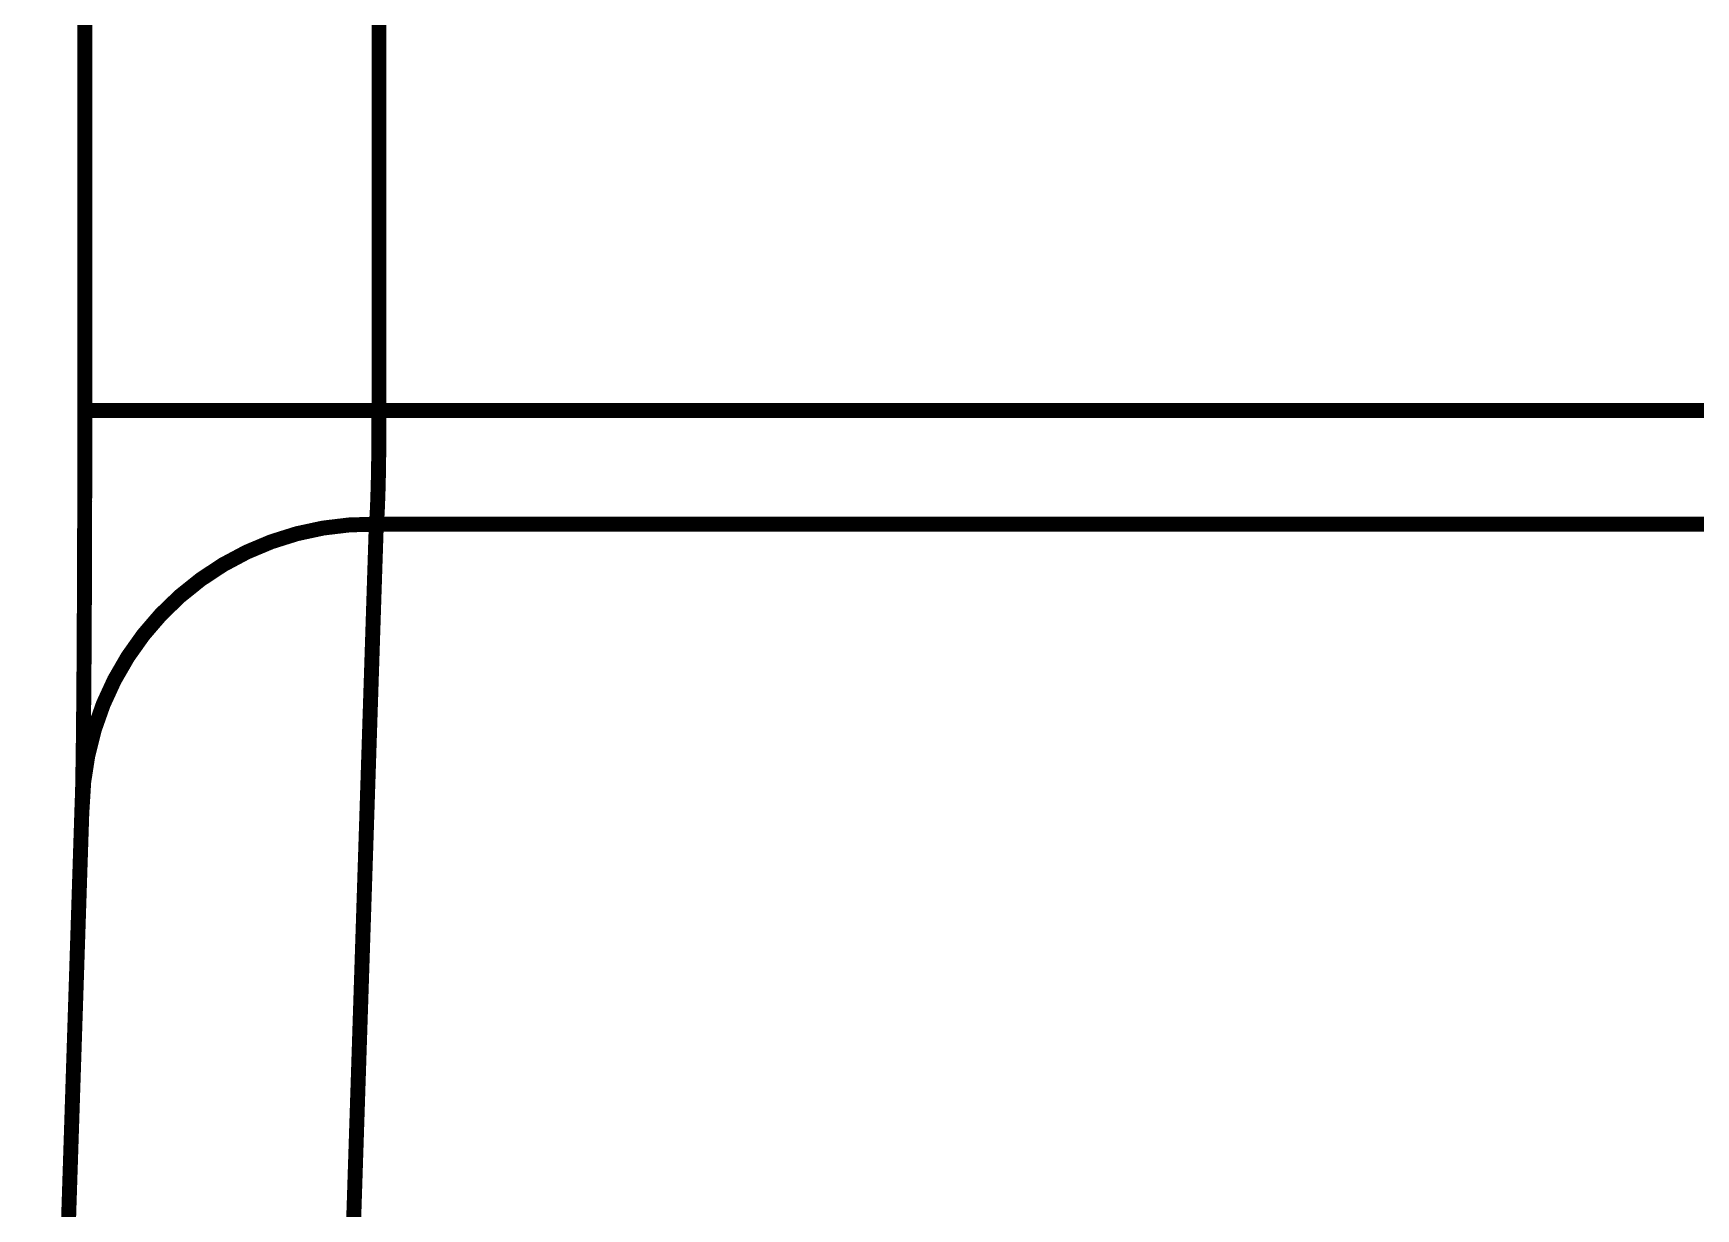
# Model space of a CAD drawing. Header units: inches. Extents: x 0 to 35.2, y -0.7 to 15.9.
# Drawn here: x 22.393 to 22.4487, y 3.4633 to 3.5026 of the extents above; entities that cross this region are included whole.
import ezdxf

# ---------------------------------------------------------------- set-up
doc = ezdxf.new("R2010")
doc.units = ezdxf.units.IN
doc.header["$MEASUREMENT"] = 0
doc.layers.add('Dimensions', color=6, linetype='Continuous')

msp = doc.modelspace()

# ---------------------------------------------------------------- linework, layer by layer
at = {"layer": 'Dimensions', "const_width": 0.0005}
for points in [[(22.404616, 3.489955), (22.404616, 3.589297)], [(22.394773, 3.489955), (22.394773, 3.58536)], [(22.394773, 3.489415), (22.394773, 3.489595)], [(22.394773, 3.489955), (22.395242, 3.489955)], [(22.394773, 3.489775), (22.394773, 3.489955)], [(22.394773, 3.489595), (22.394773, 3.489775)], [(22.395242, 3.489955), (22.396626, 3.489955)], [(22.396626, 3.489955), (22.398804, 3.489955)], [(22.398804, 3.489955), (22.404616, 3.489955)], [(22.404615, 3.489749), (22.404616, 3.489801)], [(22.404615, 3.489698), (22.404615, 3.489749)], [(22.404615, 3.489647), (22.404615, 3.489698)], [(22.404615, 3.489595), (22.404615, 3.489647)], [(22.404615, 3.489544), (22.404615, 3.489595)], [(22.404616, 3.489904), (22.404616, 3.489955)], [(22.404616, 3.489955), (23.414922, 3.489955)], [(22.404616, 3.489852), (22.404616, 3.489904)], [(22.404616, 3.489801), (22.404616, 3.489852)], [(22.394773, 3.489234), (22.394773, 3.489415)], [(22.394773, 3.489054), (22.394773, 3.489234)], [(22.394773, 3.488874), (22.394773, 3.489054)], [(22.404612, 3.489036), (22.404613, 3.489086)], [(22.404612, 3.488986), (22.404612, 3.489036)], [(22.404613, 3.489187), (22.404614, 3.489238)], [(22.404613, 3.489137), (22.404613, 3.489187)], [(22.404613, 3.489086), (22.404613, 3.489137)], [(22.404614, 3.48939), (22.404615, 3.489442)], [(22.404614, 3.48934), (22.404614, 3.48939)], [(22.404614, 3.489289), (22.404614, 3.48934)], [(22.404614, 3.489238), (22.404614, 3.489289)], [(22.404615, 3.489493), (22.404615, 3.489544)], [(22.404615, 3.489442), (22.404615, 3.489493)], [(22.394773, 3.488695), (22.394773, 3.488874)], [(22.394773, 3.488515), (22.394773, 3.488695)], [(22.394773, 3.488336), (22.394773, 3.488515)], [(22.404606, 3.488449), (22.404607, 3.488497)], [(22.404607, 3.488497), (22.404608, 3.488545)], [(22.404608, 3.488593), (22.404609, 3.488641)], [(22.404608, 3.488545), (22.404608, 3.488593)], [(22.404609, 3.48869), (22.40461, 3.488739)], [(22.404609, 3.488641), (22.404609, 3.48869)], [(22.40461, 3.488788), (22.404611, 3.488837)], [(22.40461, 3.488739), (22.40461, 3.488788)], [(22.404611, 3.488887), (22.404612, 3.488936)], [(22.404611, 3.488837), (22.404611, 3.488887)], [(22.404612, 3.488936), (22.404612, 3.488986)], [(22.394772, 3.488157), (22.394773, 3.488336)], [(22.394772, 3.487978), (22.394772, 3.488157)], [(22.394772, 3.4878), (22.394772, 3.487978)], [(22.404598, 3.487898), (22.404599, 3.487942)], [(22.404599, 3.487942), (22.404599, 3.487987)], [(22.4046, 3.488032), (22.404601, 3.488077)], [(22.404599, 3.487987), (22.4046, 3.488032)], [(22.404601, 3.488077), (22.404602, 3.488122)], [(22.404602, 3.488122), (22.404603, 3.488168)], [(22.404603, 3.488214), (22.404604, 3.48826)], [(22.404603, 3.488168), (22.404603, 3.488214)], [(22.404604, 3.48826), (22.404605, 3.488307)], [(22.404605, 3.488354), (22.404606, 3.488401)], [(22.404605, 3.488307), (22.404605, 3.488354)], [(22.404606, 3.488401), (22.404606, 3.488449)], [(22.394771, 3.487267), (22.394772, 3.487444)], [(22.394772, 3.487622), (22.394772, 3.4878)], [(22.394772, 3.487444), (22.394772, 3.487622)], [(22.404586, 3.48736), (22.404587, 3.487399)], [(22.404587, 3.487399), (22.404588, 3.487438)], [(22.404588, 3.487438), (22.404589, 3.487478)], [(22.404589, 3.487478), (22.40459, 3.487518)], [(22.40459, 3.487518), (22.404591, 3.487559)], [(22.404591, 3.487559), (22.404592, 3.4876)], [(22.404592, 3.4876), (22.404593, 3.487641)], [(22.404593, 3.487641), (22.404594, 3.487683)], [(22.404595, 3.487725), (22.404595, 3.487768)], [(22.404594, 3.487683), (22.404595, 3.487725)], [(22.404595, 3.487768), (22.404596, 3.487811)], [(22.404596, 3.487811), (22.404597, 3.487855)], [(22.404597, 3.487855), (22.404598, 3.487898)], [(22.39477, 3.486914), (22.394771, 3.48709)], [(22.39477, 3.486739), (22.39477, 3.486914)], [(22.394771, 3.48709), (22.394771, 3.487267)], [(22.404567, 3.486801), (22.404569, 3.486832)], [(22.404569, 3.486832), (22.40457, 3.486864)], [(22.40457, 3.486864), (22.404571, 3.486896)], [(22.404571, 3.486896), (22.404572, 3.486928)], [(22.404572, 3.486928), (22.404574, 3.486962)], [(22.404574, 3.486962), (22.404575, 3.486995)], [(22.404575, 3.486995), (22.404576, 3.48703)], [(22.404576, 3.48703), (22.404577, 3.487064)], [(22.404577, 3.487064), (22.404578, 3.4871)], [(22.404578, 3.4871), (22.404579, 3.487135)], [(22.404579, 3.487135), (22.40458, 3.487172)], [(22.40458, 3.487172), (22.404581, 3.487208)], [(22.404581, 3.487208), (22.404583, 3.487245)], [(22.404583, 3.487245), (22.404584, 3.487283)], [(22.404584, 3.487283), (22.404585, 3.487321)], [(22.404585, 3.487321), (22.404586, 3.48736)], [(22.394769, 3.486389), (22.39477, 3.486564)], [(22.394769, 3.486215), (22.394769, 3.486389)], [(22.39477, 3.486564), (22.39477, 3.486739)], [(22.404536, 3.486244), (22.404537, 3.486262)], [(22.404537, 3.486262), (22.404539, 3.48628)], [(22.404539, 3.48628), (22.40454, 3.486299)], [(22.40454, 3.486299), (22.404541, 3.486318)], [(22.404541, 3.486318), (22.404543, 3.486338)], [(22.404543, 3.486338), (22.404544, 3.486359)], [(22.404544, 3.486359), (22.404546, 3.48638)], [(22.404546, 3.48638), (22.404547, 3.486402)], [(22.404547, 3.486402), (22.404549, 3.486424)], [(22.404549, 3.486424), (22.40455, 3.486448)], [(22.40455, 3.486448), (22.404551, 3.486471)], [(22.404551, 3.486471), (22.404553, 3.486496)], [(22.404553, 3.486496), (22.404554, 3.48652)], [(22.404554, 3.48652), (22.404556, 3.486546)], [(22.404556, 3.486546), (22.404557, 3.486572)], [(22.404557, 3.486572), (22.404558, 3.486599)], [(22.404558, 3.486599), (22.40456, 3.486626)], [(22.40456, 3.486626), (22.404561, 3.486654)], [(22.404561, 3.486654), (22.404562, 3.486682)], [(22.404562, 3.486682), (22.404563, 3.486711)], [(22.404563, 3.486711), (22.404565, 3.48674)], [(22.404565, 3.48674), (22.404566, 3.48677)], [(22.404566, 3.48677), (22.404567, 3.486801)], [(22.394768, 3.485869), (22.394769, 3.486042)], [(22.394768, 3.485697), (22.394768, 3.485869)], [(22.394769, 3.486042), (22.394769, 3.486215)], [(22.4031, 3.442355), (22.404526, 3.486153)], [(22.404526, 3.486153), (22.404528, 3.486166)], [(22.404526, 3.486153), (23.414922, 3.486153)], [(22.404528, 3.486166), (22.40453, 3.486181)], [(22.40453, 3.486181), (22.404531, 3.486196)], [(22.404531, 3.486196), (22.404533, 3.486211)], [(22.404533, 3.486211), (22.404534, 3.486227)], [(22.404534, 3.486227), (22.404536, 3.486244)], [(22.394765, 3.485017), (22.394766, 3.485186)], [(22.394766, 3.485186), (22.394767, 3.485356)], [(22.394767, 3.485526), (22.394768, 3.485697)], [(22.394767, 3.485356), (22.394767, 3.485526)], [(22.394764, 3.484682), (22.394765, 3.484849)], [(22.394764, 3.484516), (22.394764, 3.484682)], [(22.394765, 3.484849), (22.394765, 3.485017)], [(22.394762, 3.484186), (22.394763, 3.484351)], [(22.394762, 3.484023), (22.394762, 3.484186)], [(22.394763, 3.484351), (22.394764, 3.484516)], [(22.394759, 3.48338), (22.39476, 3.48354)], [(22.39476, 3.4837), (22.394761, 3.483861)], [(22.39476, 3.48354), (22.39476, 3.4837)], [(22.394761, 3.483861), (22.394762, 3.484023)], [(22.394757, 3.483066), (22.394758, 3.483223)], [(22.394757, 3.48291), (22.394757, 3.483066)], [(22.394758, 3.483223), (22.394759, 3.48338)], [(22.394753, 3.4823), (22.394754, 3.482451)], [(22.394754, 3.482451), (22.394755, 3.482603)], [(22.394755, 3.482603), (22.394756, 3.482756)], [(22.394756, 3.482756), (22.394757, 3.48291)], [(22.394751, 3.481856), (22.394752, 3.482003)], [(22.39475, 3.481711), (22.394751, 3.481856)], [(22.394752, 3.482151), (22.394753, 3.4823)], [(22.394752, 3.482003), (22.394752, 3.482151)], [(22.394746, 3.481144), (22.394747, 3.481284)], [(22.394747, 3.481284), (22.394748, 3.481425)], [(22.394748, 3.481425), (22.394749, 3.481567)], [(22.394749, 3.481567), (22.39475, 3.481711)], [(22.394742, 3.480602), (22.394743, 3.480735)], [(22.394743, 3.480735), (22.394744, 3.48087)], [(22.394744, 3.48087), (22.394745, 3.481006)], [(22.394745, 3.481006), (22.394746, 3.481144)], [(22.394737, 3.480085), (22.394738, 3.480212)], [(22.394738, 3.480212), (22.394739, 3.48034)], [(22.394739, 3.48034), (22.394741, 3.48047)], [(22.394741, 3.48047), (22.394742, 3.480602)], [(22.394731, 3.479477), (22.394733, 3.479595)], [(22.394733, 3.479595), (22.394734, 3.479715)], [(22.394734, 3.479715), (22.394735, 3.479837)], [(22.394735, 3.479837), (22.394736, 3.47996)], [(22.394736, 3.47996), (22.394737, 3.480085)], [(22.394727, 3.479023), (22.394728, 3.479134)], [(22.394728, 3.479134), (22.394729, 3.479247)], [(22.394729, 3.479247), (22.39473, 3.479361)], [(22.39473, 3.479361), (22.394731, 3.479477)], [(22.394719, 3.478399), (22.39472, 3.478498)], [(22.39472, 3.478498), (22.394721, 3.478599)], [(22.394721, 3.478599), (22.394723, 3.478702)], [(22.394723, 3.478702), (22.394724, 3.478808)], [(22.394724, 3.478808), (22.394725, 3.478915)], [(22.394725, 3.478915), (22.394727, 3.479023)], [(22.394711, 3.477846), (22.394712, 3.477933)], [(22.394712, 3.477933), (22.394713, 3.478022)], [(22.394713, 3.478022), (22.394715, 3.478113)], [(22.394715, 3.478113), (22.394716, 3.478207)], [(22.394716, 3.478207), (22.394717, 3.478302)], [(22.394717, 3.478302), (22.394719, 3.478399)], [(22.394701, 3.477295), (22.394702, 3.477367)], [(22.394702, 3.477367), (22.394704, 3.477442)], [(22.394704, 3.477442), (22.394705, 3.477518)], [(22.394705, 3.477518), (22.394706, 3.477597)], [(22.394706, 3.477597), (22.394708, 3.477678)], [(22.394708, 3.477678), (22.394709, 3.477761)], [(22.394709, 3.477761), (22.394711, 3.477846)], [(22.3933, 3.434301), (22.394689, 3.476966)], [(22.394689, 3.476796), (22.39469, 3.47685)], [(22.39469, 3.47685), (22.394692, 3.476907)], [(22.394692, 3.476907), (22.394693, 3.476966)], [(22.394693, 3.476966), (22.394695, 3.477028)], [(22.394695, 3.477028), (22.394696, 3.477091)], [(22.394696, 3.477091), (22.394698, 3.477157)], [(22.394698, 3.477157), (22.394699, 3.477225)], [(22.394699, 3.477225), (22.394701, 3.477295)], [(22.394684, 3.476645), (22.394686, 3.476693)], [(22.394686, 3.476693), (22.394687, 3.476743)], [(22.394687, 3.476743), (22.394689, 3.476796)]]:
    msp.add_lwpolyline(points, dxfattribs=at)
at = {"layer": 'Dimensions', "const_width": 0.00025}
for points in [[(22.394648, 3.489955, 1), (22.394899, 3.489955, 1)], [(22.394648, 3.489955, 1), (22.394899, 3.489955, 1)], [(22.394648, 3.489955, 1), (22.394899, 3.489955, 1)], [(22.394648, 3.489775, 1), (22.394899, 3.489775, 1)], [(22.394648, 3.489775, 1), (22.394899, 3.489775, 1)], [(22.394648, 3.489595, 1), (22.394899, 3.489595, 1)], [(22.394648, 3.489595, 1), (22.394899, 3.489595, 1)], [(22.395117, 3.489955, 1), (22.395367, 3.489955, 1)], [(22.395117, 3.489955, 1), (22.395367, 3.489955, 1)], [(22.396501, 3.489955, 1), (22.396751, 3.489955, 1)], [(22.396501, 3.489955, 1), (22.396751, 3.489955, 1)], [(22.398679, 3.489955, 1), (22.398929, 3.489955, 1)], [(22.398679, 3.489955, 1), (22.398929, 3.489955, 1)], [(22.40449, 3.489698, 1), (22.40474, 3.489698, 1)], [(22.40449, 3.489698, 1), (22.40474, 3.489698, 1)], [(22.40449, 3.489647, 1), (22.40474, 3.489647, 1)], [(22.40449, 3.489647, 1), (22.40474, 3.489647, 1)], [(22.40449, 3.489595, 1), (22.40474, 3.489595, 1)], [(22.40449, 3.489595, 1), (22.40474, 3.489595, 1)], [(22.404491, 3.489955, 1), (22.404741, 3.489955, 1)], [(22.404491, 3.489955, 1), (22.404741, 3.489955, 1)], [(22.404491, 3.489955, 1), (22.404741, 3.489955, 1)], [(22.404491, 3.489955, 1), (22.404741, 3.489955, 1)], [(22.404491, 3.489904, 1), (22.404741, 3.489904, 1)], [(22.404491, 3.489904, 1), (22.404741, 3.489904, 1)], [(22.404491, 3.489852, 1), (22.404741, 3.489852, 1)], [(22.404491, 3.489852, 1), (22.404741, 3.489852, 1)], [(22.404491, 3.489801, 1), (22.404741, 3.489801, 1)], [(22.404491, 3.489801, 1), (22.404741, 3.489801, 1)], [(22.404491, 3.489749, 1), (22.40474, 3.489749, 1)], [(22.404491, 3.489749, 1), (22.40474, 3.489749, 1)], [(22.394648, 3.489415, 1), (22.394898, 3.489415, 1)], [(22.394648, 3.489415, 1), (22.394898, 3.489415, 1)], [(22.394648, 3.489234, 1), (22.394898, 3.489234, 1)], [(22.394648, 3.489234, 1), (22.394898, 3.489234, 1)], [(22.394648, 3.489054, 1), (22.394898, 3.489054, 1)], [(22.394648, 3.489054, 1), (22.394898, 3.489054, 1)], [(22.404487, 3.489036, 1), (22.404737, 3.489036, 1)], [(22.404487, 3.489036, 1), (22.404737, 3.489036, 1)], [(22.404488, 3.489187, 1), (22.404738, 3.489187, 1)], [(22.404488, 3.489187, 1), (22.404738, 3.489187, 1)], [(22.404488, 3.489137, 1), (22.404738, 3.489137, 1)], [(22.404488, 3.489137, 1), (22.404738, 3.489137, 1)], [(22.404488, 3.489086, 1), (22.404738, 3.489086, 1)], [(22.404488, 3.489086, 1), (22.404738, 3.489086, 1)], [(22.404489, 3.48939, 1), (22.404739, 3.48939, 1)], [(22.404489, 3.48939, 1), (22.404739, 3.48939, 1)], [(22.404489, 3.48934, 1), (22.404739, 3.48934, 1)], [(22.404489, 3.48934, 1), (22.404739, 3.48934, 1)], [(22.404489, 3.489289, 1), (22.404739, 3.489289, 1)], [(22.404489, 3.489289, 1), (22.404739, 3.489289, 1)], [(22.404489, 3.489238, 1), (22.404739, 3.489238, 1)], [(22.404489, 3.489238, 1), (22.404739, 3.489238, 1)], [(22.40449, 3.489544, 1), (22.40474, 3.489544, 1)], [(22.40449, 3.489544, 1), (22.40474, 3.489544, 1)], [(22.40449, 3.489493, 1), (22.40474, 3.489493, 1)], [(22.40449, 3.489493, 1), (22.40474, 3.489493, 1)], [(22.40449, 3.489442, 1), (22.40474, 3.489442, 1)], [(22.40449, 3.489442, 1), (22.40474, 3.489442, 1)], [(22.394648, 3.488874, 1), (22.394898, 3.488874, 1)], [(22.394648, 3.488874, 1), (22.394898, 3.488874, 1)], [(22.394648, 3.488695, 1), (22.394898, 3.488695, 1)], [(22.394648, 3.488695, 1), (22.394898, 3.488695, 1)], [(22.394648, 3.488515, 1), (22.394898, 3.488515, 1)], [(22.394648, 3.488515, 1), (22.394898, 3.488515, 1)], [(22.404482, 3.488497, 1), (22.404732, 3.488497, 1)], [(22.404482, 3.488497, 1), (22.404732, 3.488497, 1)], [(22.404483, 3.488593, 1), (22.404733, 3.488593, 1)], [(22.404483, 3.488593, 1), (22.404733, 3.488593, 1)], [(22.404483, 3.488545, 1), (22.404733, 3.488545, 1)], [(22.404483, 3.488545, 1), (22.404733, 3.488545, 1)], [(22.404484, 3.48869, 1), (22.404734, 3.48869, 1)], [(22.404484, 3.48869, 1), (22.404734, 3.48869, 1)], [(22.404484, 3.488641, 1), (22.404734, 3.488641, 1)], [(22.404484, 3.488641, 1), (22.404734, 3.488641, 1)], [(22.404485, 3.488788, 1), (22.404735, 3.488788, 1)], [(22.404485, 3.488788, 1), (22.404735, 3.488788, 1)], [(22.404485, 3.488739, 1), (22.404735, 3.488739, 1)], [(22.404485, 3.488739, 1), (22.404735, 3.488739, 1)], [(22.404486, 3.488887, 1), (22.404736, 3.488887, 1)], [(22.404486, 3.488887, 1), (22.404736, 3.488887, 1)], [(22.404486, 3.488837, 1), (22.404736, 3.488837, 1)], [(22.404486, 3.488837, 1), (22.404736, 3.488837, 1)], [(22.404487, 3.488986, 1), (22.404737, 3.488986, 1)], [(22.404487, 3.488986, 1), (22.404737, 3.488986, 1)], [(22.404487, 3.488936, 1), (22.404737, 3.488936, 1)], [(22.404487, 3.488936, 1), (22.404737, 3.488936, 1)], [(22.394647, 3.487978, 1), (22.394897, 3.487978, 1)], [(22.394647, 3.487978, 1), (22.394897, 3.487978, 1)], [(22.394648, 3.488336, 1), (22.394898, 3.488336, 1)], [(22.394648, 3.488336, 1), (22.394898, 3.488336, 1)], [(22.394648, 3.488157, 1), (22.394897, 3.488157, 1)], [(22.394648, 3.488157, 1), (22.394897, 3.488157, 1)], [(22.404474, 3.487942, 1), (22.404724, 3.487942, 1)], [(22.404474, 3.487942, 1), (22.404724, 3.487942, 1)], [(22.404475, 3.488032, 1), (22.404725, 3.488032, 1)], [(22.404475, 3.488032, 1), (22.404725, 3.488032, 1)], [(22.404474, 3.487987, 1), (22.404725, 3.487987, 1)], [(22.404474, 3.487987, 1), (22.404725, 3.487987, 1)], [(22.404476, 3.488077, 1), (22.404726, 3.488077, 1)], [(22.404476, 3.488077, 1), (22.404726, 3.488077, 1)], [(22.404477, 3.488122, 1), (22.404727, 3.488122, 1)], [(22.404477, 3.488122, 1), (22.404727, 3.488122, 1)], [(22.404478, 3.488214, 1), (22.404728, 3.488214, 1)], [(22.404478, 3.488214, 1), (22.404728, 3.488214, 1)], [(22.404478, 3.488168, 1), (22.404728, 3.488168, 1)], [(22.404478, 3.488168, 1), (22.404728, 3.488168, 1)], [(22.404479, 3.48826, 1), (22.404729, 3.48826, 1)], [(22.404479, 3.48826, 1), (22.404729, 3.48826, 1)], [(22.40448, 3.488354, 1), (22.40473, 3.488354, 1)], [(22.40448, 3.488354, 1), (22.40473, 3.488354, 1)], [(22.40448, 3.488307, 1), (22.40473, 3.488307, 1)], [(22.40448, 3.488307, 1), (22.40473, 3.488307, 1)], [(22.404481, 3.488449, 1), (22.404732, 3.488449, 1)], [(22.404481, 3.488449, 1), (22.404732, 3.488449, 1)], [(22.404481, 3.488401, 1), (22.404731, 3.488401, 1)], [(22.404481, 3.488401, 1), (22.404731, 3.488401, 1)], [(22.394647, 3.4878, 1), (22.394897, 3.4878, 1)], [(22.394647, 3.4878, 1), (22.394897, 3.4878, 1)], [(22.394647, 3.487622, 1), (22.394897, 3.487622, 1)], [(22.394647, 3.487622, 1), (22.394897, 3.487622, 1)], [(22.394647, 3.487444, 1), (22.394897, 3.487444, 1)], [(22.394647, 3.487444, 1), (22.394897, 3.487444, 1)], [(22.404462, 3.487399, 1), (22.404712, 3.487399, 1)], [(22.404462, 3.487399, 1), (22.404712, 3.487399, 1)], [(22.404463, 3.487438, 1), (22.404713, 3.487438, 1)], [(22.404463, 3.487438, 1), (22.404713, 3.487438, 1)], [(22.404464, 3.487478, 1), (22.404714, 3.487478, 1)], [(22.404464, 3.487478, 1), (22.404714, 3.487478, 1)], [(22.404465, 3.487518, 1), (22.404715, 3.487518, 1)], [(22.404465, 3.487518, 1), (22.404715, 3.487518, 1)], [(22.404466, 3.487559, 1), (22.404716, 3.487559, 1)], [(22.404466, 3.487559, 1), (22.404716, 3.487559, 1)], [(22.404467, 3.4876, 1), (22.404717, 3.4876, 1)], [(22.404467, 3.4876, 1), (22.404717, 3.4876, 1)], [(22.404468, 3.487641, 1), (22.404718, 3.487641, 1)], [(22.404468, 3.487641, 1), (22.404718, 3.487641, 1)], [(22.404469, 3.487683, 1), (22.404719, 3.487683, 1)], [(22.404469, 3.487683, 1), (22.404719, 3.487683, 1)], [(22.40447, 3.487768, 1), (22.40472, 3.487768, 1)], [(22.40447, 3.487768, 1), (22.40472, 3.487768, 1)], [(22.40447, 3.487725, 1), (22.404719, 3.487725, 1)], [(22.40447, 3.487725, 1), (22.404719, 3.487725, 1)], [(22.404471, 3.487811, 1), (22.404721, 3.487811, 1)], [(22.404471, 3.487811, 1), (22.404721, 3.487811, 1)], [(22.404472, 3.487855, 1), (22.404722, 3.487855, 1)], [(22.404472, 3.487855, 1), (22.404722, 3.487855, 1)], [(22.404473, 3.487898, 1), (22.404723, 3.487898, 1)], [(22.404473, 3.487898, 1), (22.404723, 3.487898, 1)], [(22.394645, 3.486914, 1), (22.394896, 3.486914, 1)], [(22.394645, 3.486914, 1), (22.394896, 3.486914, 1)], [(22.394646, 3.487267, 1), (22.394896, 3.487267, 1)], [(22.394646, 3.487267, 1), (22.394896, 3.487267, 1)], [(22.394646, 3.48709, 1), (22.394896, 3.48709, 1)], [(22.394646, 3.48709, 1), (22.394896, 3.48709, 1)], [(22.404444, 3.486832, 1), (22.404694, 3.486832, 1)], [(22.404444, 3.486832, 1), (22.404694, 3.486832, 1)], [(22.404445, 3.486864, 1), (22.404695, 3.486864, 1)], [(22.404445, 3.486864, 1), (22.404695, 3.486864, 1)], [(22.404446, 3.486896, 1), (22.404696, 3.486896, 1)], [(22.404446, 3.486896, 1), (22.404696, 3.486896, 1)], [(22.404447, 3.486928, 1), (22.404697, 3.486928, 1)], [(22.404447, 3.486928, 1), (22.404697, 3.486928, 1)], [(22.404449, 3.486962, 1), (22.404698, 3.486962, 1)], [(22.404449, 3.486962, 1), (22.404698, 3.486962, 1)], [(22.40445, 3.486995, 1), (22.4047, 3.486995, 1)], [(22.40445, 3.486995, 1), (22.4047, 3.486995, 1)], [(22.404451, 3.48703, 1), (22.404701, 3.48703, 1)], [(22.404451, 3.48703, 1), (22.404701, 3.48703, 1)], [(22.404452, 3.487064, 1), (22.404702, 3.487064, 1)], [(22.404452, 3.487064, 1), (22.404702, 3.487064, 1)], [(22.404453, 3.4871, 1), (22.404703, 3.4871, 1)], [(22.404453, 3.4871, 1), (22.404703, 3.4871, 1)], [(22.404454, 3.487135, 1), (22.404704, 3.487135, 1)], [(22.404454, 3.487135, 1), (22.404704, 3.487135, 1)], [(22.404455, 3.487172, 1), (22.404705, 3.487172, 1)], [(22.404455, 3.487172, 1), (22.404705, 3.487172, 1)], [(22.404456, 3.487208, 1), (22.404706, 3.487208, 1)], [(22.404456, 3.487208, 1), (22.404706, 3.487208, 1)], [(22.404458, 3.487245, 1), (22.404708, 3.487245, 1)], [(22.404458, 3.487245, 1), (22.404708, 3.487245, 1)], [(22.404459, 3.487283, 1), (22.404709, 3.487283, 1)], [(22.404459, 3.487283, 1), (22.404709, 3.487283, 1)], [(22.40446, 3.487321, 1), (22.40471, 3.487321, 1)], [(22.40446, 3.487321, 1), (22.40471, 3.487321, 1)], [(22.404461, 3.48736, 1), (22.404711, 3.48736, 1)], [(22.404461, 3.48736, 1), (22.404711, 3.48736, 1)], [(22.394644, 3.486389, 1), (22.394894, 3.486389, 1)], [(22.394644, 3.486389, 1), (22.394894, 3.486389, 1)], [(22.394645, 3.486739, 1), (22.394895, 3.486739, 1)], [(22.394645, 3.486739, 1), (22.394895, 3.486739, 1)], [(22.394645, 3.486564, 1), (22.394895, 3.486564, 1)], [(22.394645, 3.486564, 1), (22.394895, 3.486564, 1)], [(22.404412, 3.486262, 1), (22.404662, 3.486262, 1)], [(22.404412, 3.486262, 1), (22.404662, 3.486262, 1)], [(22.404414, 3.48628, 1), (22.404664, 3.48628, 1)], [(22.404414, 3.48628, 1), (22.404664, 3.48628, 1)], [(22.404415, 3.486299, 1), (22.404665, 3.486299, 1)], [(22.404415, 3.486299, 1), (22.404665, 3.486299, 1)], [(22.404416, 3.486318, 1), (22.404666, 3.486318, 1)], [(22.404416, 3.486318, 1), (22.404666, 3.486318, 1)], [(22.404418, 3.486338, 1), (22.404668, 3.486338, 1)], [(22.404418, 3.486338, 1), (22.404668, 3.486338, 1)], [(22.404419, 3.486359, 1), (22.404669, 3.486359, 1)], [(22.404419, 3.486359, 1), (22.404669, 3.486359, 1)], [(22.404421, 3.48638, 1), (22.404671, 3.48638, 1)], [(22.404421, 3.48638, 1), (22.404671, 3.48638, 1)], [(22.404422, 3.486402, 1), (22.404672, 3.486402, 1)], [(22.404422, 3.486402, 1), (22.404672, 3.486402, 1)], [(22.404424, 3.486424, 1), (22.404674, 3.486424, 1)], [(22.404424, 3.486424, 1), (22.404674, 3.486424, 1)], [(22.404425, 3.486448, 1), (22.404675, 3.486448, 1)], [(22.404425, 3.486448, 1), (22.404675, 3.486448, 1)], [(22.404426, 3.486471, 1), (22.404676, 3.486471, 1)], [(22.404426, 3.486471, 1), (22.404676, 3.486471, 1)], [(22.404428, 3.486496, 1), (22.404678, 3.486496, 1)], [(22.404428, 3.486496, 1), (22.404678, 3.486496, 1)], [(22.404429, 3.48652, 1), (22.404679, 3.48652, 1)], [(22.404429, 3.48652, 1), (22.404679, 3.48652, 1)], [(22.404431, 3.486546, 1), (22.404681, 3.486546, 1)], [(22.404431, 3.486546, 1), (22.404681, 3.486546, 1)], [(22.404432, 3.486572, 1), (22.404682, 3.486572, 1)], [(22.404432, 3.486572, 1), (22.404682, 3.486572, 1)], [(22.404433, 3.486599, 1), (22.404683, 3.486599, 1)], [(22.404433, 3.486599, 1), (22.404683, 3.486599, 1)], [(22.404435, 3.486626, 1), (22.404685, 3.486626, 1)], [(22.404435, 3.486626, 1), (22.404685, 3.486626, 1)], [(22.404436, 3.486654, 1), (22.404686, 3.486654, 1)], [(22.404436, 3.486654, 1), (22.404686, 3.486654, 1)], [(22.404437, 3.486682, 1), (22.404687, 3.486682, 1)], [(22.404437, 3.486682, 1), (22.404687, 3.486682, 1)], [(22.404439, 3.486711, 1), (22.404688, 3.486711, 1)], [(22.404439, 3.486711, 1), (22.404688, 3.486711, 1)], [(22.40444, 3.48674, 1), (22.40469, 3.48674, 1)], [(22.40444, 3.48674, 1), (22.40469, 3.48674, 1)], [(22.404441, 3.48677, 1), (22.404691, 3.48677, 1)], [(22.404441, 3.48677, 1), (22.404691, 3.48677, 1)], [(22.404442, 3.486801, 1), (22.404692, 3.486801, 1)], [(22.404442, 3.486801, 1), (22.404692, 3.486801, 1)], [(22.394643, 3.485869, 1), (22.394893, 3.485869, 1)], [(22.394643, 3.485869, 1), (22.394893, 3.485869, 1)], [(22.394644, 3.486215, 1), (22.394894, 3.486215, 1)], [(22.394644, 3.486215, 1), (22.394894, 3.486215, 1)], [(22.394644, 3.486042, 1), (22.394894, 3.486042, 1)], [(22.394644, 3.486042, 1), (22.394894, 3.486042, 1)], [(22.404401, 3.486153, 1), (22.404651, 3.486153, 1)], [(22.404401, 3.486153, 1), (22.404651, 3.486153, 1)], [(22.404401, 3.486153, 1), (22.404651, 3.486153, 1)], [(22.404401, 3.486153, 1), (22.404651, 3.486153, 1)], [(22.404403, 3.486166, 1), (22.404653, 3.486166, 1)], [(22.404403, 3.486166, 1), (22.404653, 3.486166, 1)], [(22.404405, 3.486181, 1), (22.404655, 3.486181, 1)], [(22.404405, 3.486181, 1), (22.404655, 3.486181, 1)], [(22.404406, 3.486196, 1), (22.404656, 3.486196, 1)], [(22.404406, 3.486196, 1), (22.404656, 3.486196, 1)], [(22.404408, 3.486211, 1), (22.404658, 3.486211, 1)], [(22.404408, 3.486211, 1), (22.404658, 3.486211, 1)], [(22.404409, 3.486227, 1), (22.404659, 3.486227, 1)], [(22.404409, 3.486227, 1), (22.404659, 3.486227, 1)], [(22.404411, 3.486244, 1), (22.40466, 3.486244, 1)], [(22.404411, 3.486244, 1), (22.40466, 3.486244, 1)], [(22.394641, 3.485186, 1), (22.394891, 3.485186, 1)], [(22.394641, 3.485186, 1), (22.394891, 3.485186, 1)], [(22.394642, 3.485526, 1), (22.394892, 3.485526, 1)], [(22.394642, 3.485526, 1), (22.394892, 3.485526, 1)], [(22.394642, 3.485356, 1), (22.394892, 3.485356, 1)], [(22.394642, 3.485356, 1), (22.394892, 3.485356, 1)], [(22.394643, 3.485697, 1), (22.394893, 3.485697, 1)], [(22.394643, 3.485697, 1), (22.394893, 3.485697, 1)], [(22.394639, 3.484682, 1), (22.394889, 3.484682, 1)], [(22.394639, 3.484682, 1), (22.394889, 3.484682, 1)], [(22.39464, 3.484849, 1), (22.39489, 3.484849, 1)], [(22.39464, 3.484849, 1), (22.39489, 3.484849, 1)], [(22.394641, 3.485017, 1), (22.39489, 3.485017, 1)], [(22.394641, 3.485017, 1), (22.39489, 3.485017, 1)], [(22.394638, 3.484186, 1), (22.394887, 3.484186, 1)], [(22.394638, 3.484186, 1), (22.394887, 3.484186, 1)], [(22.394638, 3.484351, 1), (22.394888, 3.484351, 1)], [(22.394638, 3.484351, 1), (22.394888, 3.484351, 1)], [(22.394639, 3.484516, 1), (22.394889, 3.484516, 1)], [(22.394639, 3.484516, 1), (22.394889, 3.484516, 1)], [(22.394635, 3.4837, 1), (22.394885, 3.4837, 1)], [(22.394635, 3.4837, 1), (22.394885, 3.4837, 1)], [(22.394635, 3.48354, 1), (22.394885, 3.48354, 1)], [(22.394635, 3.48354, 1), (22.394885, 3.48354, 1)], [(22.394636, 3.483861, 1), (22.394886, 3.483861, 1)], [(22.394636, 3.483861, 1), (22.394886, 3.483861, 1)], [(22.394637, 3.484023, 1), (22.394887, 3.484023, 1)], [(22.394637, 3.484023, 1), (22.394887, 3.484023, 1)], [(22.394632, 3.483066, 1), (22.394882, 3.483066, 1)], [(22.394632, 3.483066, 1), (22.394882, 3.483066, 1)], [(22.394633, 3.483223, 1), (22.394883, 3.483223, 1)], [(22.394633, 3.483223, 1), (22.394883, 3.483223, 1)], [(22.394634, 3.48338, 1), (22.394884, 3.48338, 1)], [(22.394634, 3.48338, 1), (22.394884, 3.48338, 1)], [(22.394629, 3.482451, 1), (22.394879, 3.482451, 1)], [(22.394629, 3.482451, 1), (22.394879, 3.482451, 1)], [(22.39463, 3.482603, 1), (22.39488, 3.482603, 1)], [(22.39463, 3.482603, 1), (22.39488, 3.482603, 1)], [(22.394631, 3.482756, 1), (22.394881, 3.482756, 1)], [(22.394631, 3.482756, 1), (22.394881, 3.482756, 1)], [(22.394632, 3.48291, 1), (22.394882, 3.48291, 1)], [(22.394632, 3.48291, 1), (22.394882, 3.48291, 1)], [(22.394626, 3.481856, 1), (22.394876, 3.481856, 1)], [(22.394626, 3.481856, 1), (22.394876, 3.481856, 1)], [(22.394627, 3.482151, 1), (22.394877, 3.482151, 1)], [(22.394627, 3.482151, 1), (22.394877, 3.482151, 1)], [(22.394627, 3.482003, 1), (22.394876, 3.482003, 1)], [(22.394627, 3.482003, 1), (22.394876, 3.482003, 1)], [(22.394628, 3.4823, 1), (22.394878, 3.4823, 1)], [(22.394628, 3.4823, 1), (22.394878, 3.4823, 1)], [(22.394622, 3.481284, 1), (22.394872, 3.481284, 1)], [(22.394622, 3.481284, 1), (22.394872, 3.481284, 1)], [(22.394623, 3.481425, 1), (22.394873, 3.481425, 1)], [(22.394623, 3.481425, 1), (22.394873, 3.481425, 1)], [(22.394624, 3.481567, 1), (22.394874, 3.481567, 1)], [(22.394624, 3.481567, 1), (22.394874, 3.481567, 1)], [(22.394625, 3.481711, 1), (22.394875, 3.481711, 1)], [(22.394625, 3.481711, 1), (22.394875, 3.481711, 1)], [(22.394618, 3.480735, 1), (22.394868, 3.480735, 1)], [(22.394618, 3.480735, 1), (22.394868, 3.480735, 1)], [(22.394619, 3.48087, 1), (22.394869, 3.48087, 1)], [(22.394619, 3.48087, 1), (22.394869, 3.48087, 1)], [(22.39462, 3.481006, 1), (22.39487, 3.481006, 1)], [(22.39462, 3.481006, 1), (22.39487, 3.481006, 1)], [(22.394621, 3.481144, 1), (22.394871, 3.481144, 1)], [(22.394621, 3.481144, 1), (22.394871, 3.481144, 1)], [(22.394613, 3.480212, 1), (22.394863, 3.480212, 1)], [(22.394613, 3.480212, 1), (22.394863, 3.480212, 1)], [(22.394614, 3.48034, 1), (22.394864, 3.48034, 1)], [(22.394614, 3.48034, 1), (22.394864, 3.48034, 1)], [(22.394616, 3.48047, 1), (22.394866, 3.48047, 1)], [(22.394616, 3.48047, 1), (22.394866, 3.48047, 1)], [(22.394617, 3.480602, 1), (22.394867, 3.480602, 1)], [(22.394617, 3.480602, 1), (22.394867, 3.480602, 1)], [(22.394608, 3.479595, 1), (22.394858, 3.479595, 1)], [(22.394608, 3.479595, 1), (22.394858, 3.479595, 1)], [(22.394609, 3.479715, 1), (22.394859, 3.479715, 1)], [(22.394609, 3.479715, 1), (22.394859, 3.479715, 1)], [(22.39461, 3.479837, 1), (22.39486, 3.479837, 1)], [(22.39461, 3.479837, 1), (22.39486, 3.479837, 1)], [(22.394611, 3.47996, 1), (22.394861, 3.47996, 1)], [(22.394611, 3.47996, 1), (22.394861, 3.47996, 1)], [(22.394612, 3.480085, 1), (22.394862, 3.480085, 1)], [(22.394612, 3.480085, 1), (22.394862, 3.480085, 1)], [(22.394603, 3.479134, 1), (22.394853, 3.479134, 1)], [(22.394603, 3.479134, 1), (22.394853, 3.479134, 1)], [(22.394604, 3.479247, 1), (22.394854, 3.479247, 1)], [(22.394604, 3.479247, 1), (22.394854, 3.479247, 1)], [(22.394605, 3.479361, 1), (22.394855, 3.479361, 1)], [(22.394605, 3.479361, 1), (22.394855, 3.479361, 1)], [(22.394606, 3.479477, 1), (22.394856, 3.479477, 1)], [(22.394606, 3.479477, 1), (22.394856, 3.479477, 1)], [(22.394595, 3.478498, 1), (22.394845, 3.478498, 1)], [(22.394595, 3.478498, 1), (22.394845, 3.478498, 1)], [(22.394596, 3.478599, 1), (22.394846, 3.478599, 1)], [(22.394596, 3.478599, 1), (22.394846, 3.478599, 1)], [(22.394598, 3.478702, 1), (22.394848, 3.478702, 1)], [(22.394598, 3.478702, 1), (22.394848, 3.478702, 1)], [(22.394599, 3.478808, 1), (22.394849, 3.478808, 1)], [(22.394599, 3.478808, 1), (22.394849, 3.478808, 1)], [(22.3946, 3.478915, 1), (22.39485, 3.478915, 1)], [(22.3946, 3.478915, 1), (22.39485, 3.478915, 1)], [(22.394602, 3.479023, 1), (22.394852, 3.479023, 1)], [(22.394602, 3.479023, 1), (22.394852, 3.479023, 1)], [(22.394587, 3.477933, 1), (22.394837, 3.477933, 1)], [(22.394587, 3.477933, 1), (22.394837, 3.477933, 1)], [(22.394588, 3.478022, 1), (22.394838, 3.478022, 1)], [(22.394588, 3.478022, 1), (22.394838, 3.478022, 1)], [(22.39459, 3.478113, 1), (22.39484, 3.478113, 1)], [(22.39459, 3.478113, 1), (22.39484, 3.478113, 1)], [(22.394591, 3.478207, 1), (22.394841, 3.478207, 1)], [(22.394591, 3.478207, 1), (22.394841, 3.478207, 1)], [(22.394592, 3.478302, 1), (22.394842, 3.478302, 1)], [(22.394592, 3.478302, 1), (22.394842, 3.478302, 1)], [(22.394594, 3.478399, 1), (22.394844, 3.478399, 1)], [(22.394594, 3.478399, 1), (22.394844, 3.478399, 1)], [(22.394577, 3.477367, 1), (22.394827, 3.477367, 1)], [(22.394577, 3.477367, 1), (22.394827, 3.477367, 1)], [(22.394579, 3.477442, 1), (22.394829, 3.477442, 1)], [(22.394579, 3.477442, 1), (22.394829, 3.477442, 1)], [(22.39458, 3.477518, 1), (22.39483, 3.477518, 1)], [(22.39458, 3.477518, 1), (22.39483, 3.477518, 1)], [(22.394581, 3.477597, 1), (22.394831, 3.477597, 1)], [(22.394581, 3.477597, 1), (22.394831, 3.477597, 1)], [(22.394583, 3.477678, 1), (22.394833, 3.477678, 1)], [(22.394583, 3.477678, 1), (22.394833, 3.477678, 1)], [(22.394584, 3.477761, 1), (22.394834, 3.477761, 1)], [(22.394584, 3.477761, 1), (22.394834, 3.477761, 1)], [(22.394586, 3.477846, 1), (22.394836, 3.477846, 1)], [(22.394586, 3.477846, 1), (22.394836, 3.477846, 1)], [(22.394564, 3.476966, 1), (22.394814, 3.476966, 1)], [(22.394565, 3.47685, 1), (22.394815, 3.47685, 1)], [(22.394565, 3.47685, 1), (22.394815, 3.47685, 1)], [(22.394567, 3.476907, 1), (22.394817, 3.476907, 1)], [(22.394567, 3.476907, 1), (22.394817, 3.476907, 1)], [(22.394568, 3.476966, 1), (22.394818, 3.476966, 1)], [(22.394568, 3.476966, 1), (22.394818, 3.476966, 1)], [(22.39457, 3.477028, 1), (22.39482, 3.477028, 1)], [(22.39457, 3.477028, 1), (22.39482, 3.477028, 1)], [(22.394571, 3.477091, 1), (22.394821, 3.477091, 1)], [(22.394571, 3.477091, 1), (22.394821, 3.477091, 1)], [(22.394573, 3.477157, 1), (22.394823, 3.477157, 1)], [(22.394573, 3.477157, 1), (22.394823, 3.477157, 1)], [(22.394574, 3.477225, 1), (22.394824, 3.477225, 1)], [(22.394574, 3.477225, 1), (22.394824, 3.477225, 1)], [(22.394576, 3.477295, 1), (22.394826, 3.477295, 1)], [(22.394576, 3.477295, 1), (22.394826, 3.477295, 1)], [(22.394559, 3.476645, 1), (22.394809, 3.476645, 1)], [(22.394559, 3.476645, 1), (22.394809, 3.476645, 1)], [(22.394561, 3.476693, 1), (22.394811, 3.476693, 1)], [(22.394561, 3.476693, 1), (22.394811, 3.476693, 1)], [(22.394562, 3.476743, 1), (22.394812, 3.476743, 1)], [(22.394562, 3.476743, 1), (22.394812, 3.476743, 1)], [(22.394564, 3.476796, 1), (22.394814, 3.476796, 1)], [(22.394564, 3.476796, 1), (22.394814, 3.476796, 1)]]:
    msp.add_lwpolyline(points, format="xyb", close=True, dxfattribs=at)
at = {"layer": 'Dimensions', "const_width": 0.0005}
msp.add_lwpolyline([(22.394684, 3.476645, -0.415638), (22.404526, 3.486153)], format="xyb", dxfattribs=at)

doc.saveas('drawing.dxf')
